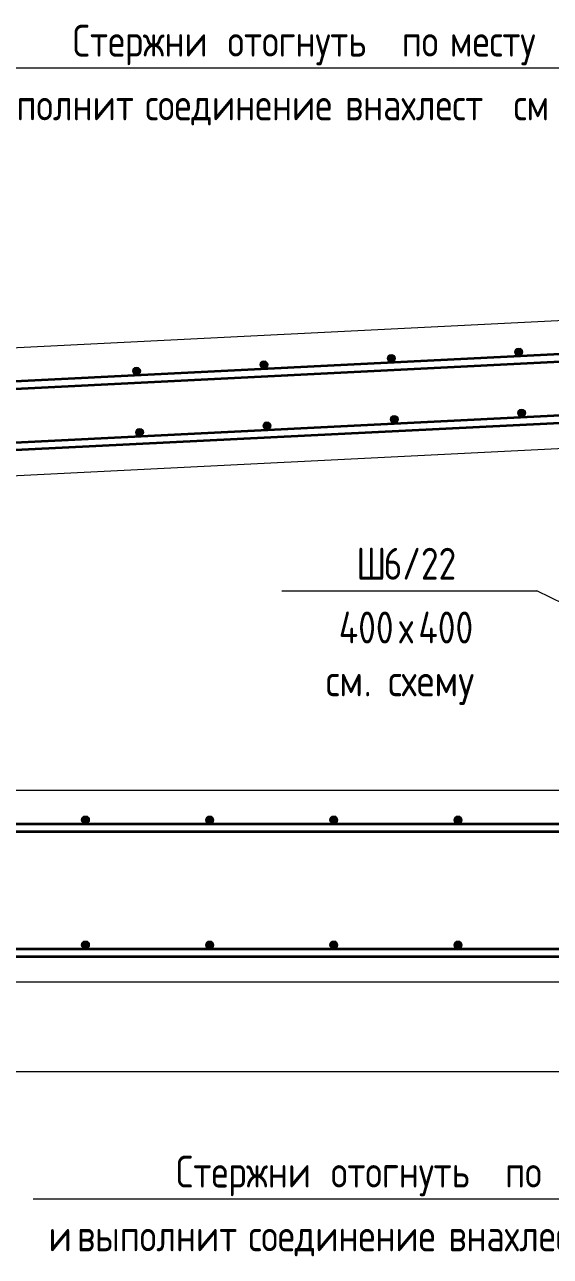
# Model space of a CAD drawing. Header units: millimetres. Extents: x 3129 to 68868, y -1586 to 12682.
# Drawn here: x 48594 to 49419, y -1580 to 351 of the extents above; entities that cross this region are included whole.
import ezdxf

# ---------------------------------------------------------------- set-up
doc = ezdxf.new("R2010")
doc.units = ezdxf.units.MM
for name, color, linetype, lineweight in [('AA_Dim', 7, 'Continuous', 9), ('AA_Dim-20', 7, 'Continuous', 9), ('AA_Vinoska', 7, 'Continuous', 9), ('AF_Perekritie_Опалубка', 253, 'Continuous', 20), ('Gen_Text', 7, 'Continuous', 9), ('KR_Armatura', 7, 'Continuous', 20), ('KR_Armatura_Tonkie', 7, 'Continuous', 20)]:
    doc.layers.add(name, color=color, linetype=linetype, lineweight=lineweight)
doc.styles.add('GOST Common', font='GOST_Common.ttf', dxfattribs={"width": 0.85, "height": 50})
doc.styles.add('ISOCPEUR', font='isocpeur.TTF', dxfattribs={"width": 0.85, "height": 50})
doc.styles.add('ISOCPEUR_1', font='isocpeur.TTF', dxfattribs={"width": 0.9, "height": 50})
doc.dimstyles.new('05_Округл_5мм__прозр__2', dxfattribs={"dimscale": 304.8, "dimtxt": 50.137748, "dimasz": 0.111549, "dimexe": 0.098425, "dimexo": 0.065617, "dimgap": 0.006562, "dimtad": 1, "dimdec": 0, "dimrnd": 5, "dimdsep": 46, "dimtxsty": 'ISOCPEUR_1', "dimblk1": 'OBLIQUE', "dimblk2": 'OBLIQUE', "dimsah": 1, "dimcen": 0.09, "dimdle": 0.098425, "dimazin": 0, "dimtfac": 1, "dimtdec": 4, "dimtix": 1, "dimtmove": 0, "dimatfit": 3, "dimfxl": 1, "dimtvp": 1, "dimtolj": 1, "dimtzin": 0, "dimlwd": 18, "dimlwe": 18, "dimarcsym": 2})

# ---------------------------------------------------------------- blocks, each defined once
blk = doc.blocks.new('010_Текст с выноской - Текст 2 строки-4106567-Сечение 20')
at = {"layer": 'AA_Vinoska'}
blk.add_line((31829.2, 283.5), (33029.2, 283.5), dxfattribs=at)
blk = doc.blocks.new('DIMBLOCK53-Сечение 20')
at = {"layer": 'AA_Dim-20', "lineweight": 18}
for p, q in [((45010.5, -1112.2), (45010.5, -1320.6)), ((45010.5, -1290.6), (45010.5, -1112.2)), ((50822.9, -1118), (50822.9, -1320.6)), ((50822.9, -1290.6), (50822.9, -1118)), ((45010.5, -1290.6), (50852.9, -1290.6))]:
    blk.add_line(p, q, dxfattribs=at)
at = {"layer": 'AA_Dim-20', "lineweight": 30}
for p, q in [((45010.5, -1290.6), (45027.5, -1273.6)), ((50822.9, -1290.6), (50839.9, -1273.6)), ((45010.5, -1290.6), (44993.5, -1307.6)), ((50822.9, -1290.6), (50805.9, -1307.6))]:
    blk.add_line(p, q, dxfattribs=at)
at = {"layer": 'AA_Dim-20', "color": 0, "lineweight": 18, "insert": (47803.7, -1223.4), "char_height": 50, "width": 271.311, "attachment_point": 1, "line_spacing_factor": 1.135194, "style": 'ISOCPEUR_1'}
blk.add_mtext('шаг 200', dxfattribs=at)
blk = doc.blocks.new('_Oblique')
at = {"color": 0, "linetype": 'ByBlock', "lineweight": -2}
blk.add_line((-0.5, -0.5), (0.5, 0.5), dxfattribs=at)
blk = doc.blocks.new('010_Текст с выноской - Текст 2 строки-3030202-Сечение 20')
at = {"layer": 'AA_Vinoska'}
blk.add_line((32381.1, -536.8), (32781.1, -536.8), dxfattribs=at)

msp = doc.modelspace()

# ---------------------------------------------------------------- hatches: boundary and pattern name
at = {"layer": 'KR_Armatura'}
h = msp.add_hatch(color=256, dxfattribs=at)
edge = h.paths.add_edge_path()
edge.add_arc((49169, -172.1), 6, 0, 360)
for points in [[(49166.2, -177.4), (49172.2, -177.1), (49175, -171.8), (49171.7, -166.7), (49165.7, -167), (49163, -172.4)], [(49366, -167.4), (49372, -167.1), (49374.7, -161.8), (49371.5, -156.7), (49365.5, -157), (49362.7, -162.4)], [(48766.7, -197.4), (48772.7, -197.1), (48775.5, -191.8), (48772.2, -186.7), (48766.2, -187), (48763.5, -192.3)], [(48966.5, -187.4), (48972.5, -187.1), (48975.2, -181.8), (48972, -176.7), (48966, -177), (48963.2, -182.4)], [(49171, -273.3), (49177, -273), (49179.8, -267.6), (49176.5, -262.6), (49170.5, -262.9), (49167.8, -268.2)], [(49370.8, -263.3), (49376.8, -263), (49379.5, -257.6), (49376.3, -252.6), (49370.3, -252.9), (49367.5, -258.2)], [(48771.5, -293.3), (48777.5, -293), (48780.3, -287.6), (48777, -282.6), (48771, -282.9), (48768.3, -288.2)], [(48971.3, -283.3), (48977.3, -283), (48980, -277.6), (48976.8, -272.6), (48970.8, -272.9), (48968, -278.2)], [(48686.4, -901.2), (48692.4, -901.2), (48695.4, -896), (48692.4, -890.8), (48686.4, -890.8), (48683.4, -896)], [(48881.2, -901.2), (48887.2, -901.2), (48890.2, -896), (48887.2, -890.8), (48881.2, -890.8), (48878.2, -896)], [(49075.9, -901.2), (49081.9, -901.2), (49084.9, -896), (49081.9, -890.8), (49075.9, -890.8), (49072.9, -896)], [(49270.7, -901.2), (49276.7, -901.2), (49279.7, -896), (49276.7, -890.8), (49270.7, -890.8), (49267.7, -896)], [(48686.4, -1097.2), (48692.4, -1097.2), (48695.4, -1092), (48692.4, -1086.8), (48686.4, -1086.8), (48683.4, -1092)], [(48881.2, -1097.2), (48887.2, -1097.2), (48890.2, -1092), (48887.2, -1086.8), (48881.2, -1086.8), (48878.2, -1092)], [(49075.9, -1097.2), (49081.9, -1097.2), (49084.9, -1092), (49081.9, -1086.8), (49075.9, -1086.8), (49072.9, -1092)], [(49270.7, -1097.2), (49276.7, -1097.2), (49279.7, -1092), (49276.7, -1086.8), (49270.7, -1086.8), (49267.7, -1092)]]:
    msp.add_hatch(color=256, dxfattribs=at).paths.add_polyline_path(points)
h = msp.add_hatch(color=256, dxfattribs=at)
edge = h.paths.add_edge_path()
edge.add_arc((49368.7, -162.1), 6, 0, 360)
h = msp.add_hatch(color=256, dxfattribs=at)
edge = h.paths.add_edge_path()
edge.add_arc((48769.5, -192), 6, 0, 360)
h = msp.add_hatch(color=256, dxfattribs=at)
edge = h.paths.add_edge_path()
edge.add_arc((48969.2, -182.1), 6, 0, 360)
h = msp.add_hatch(color=256, dxfattribs=at)
edge = h.paths.add_edge_path()
edge.add_arc((49173.8, -267.9), 6, 0, 360)
h = msp.add_hatch(color=256, dxfattribs=at)
edge = h.paths.add_edge_path()
edge.add_arc((49373.5, -257.9), 6, 0, 360)
h = msp.add_hatch(color=256, dxfattribs=at)
edge = h.paths.add_edge_path()
edge.add_arc((48774.3, -287.9), 6, 0, 360)
h = msp.add_hatch(color=256, dxfattribs=at)
edge = h.paths.add_edge_path()
edge.add_arc((48974, -277.9), 6, 0, 360)
h = msp.add_hatch(color=256, dxfattribs=at)
edge = h.paths.add_edge_path()
edge.add_arc((48689.4, -896), 6, 0, 360)
h = msp.add_hatch(color=256, dxfattribs=at)
edge = h.paths.add_edge_path()
edge.add_arc((48884.2, -896), 6, 0, 360)
h = msp.add_hatch(color=256, dxfattribs=at)
edge = h.paths.add_edge_path()
edge.add_arc((49078.9, -896), 6, 0, 360)
h = msp.add_hatch(color=256, dxfattribs=at)
edge = h.paths.add_edge_path()
edge.add_arc((49273.7, -896), 6, 0, 360)
h = msp.add_hatch(color=256, dxfattribs=at)
edge = h.paths.add_edge_path()
edge.add_arc((48689.4, -1092), 6, 0, 360)
h = msp.add_hatch(color=256, dxfattribs=at)
edge = h.paths.add_edge_path()
edge.add_arc((48884.2, -1092), 6, 0, 360)
h = msp.add_hatch(color=256, dxfattribs=at)
edge = h.paths.add_edge_path()
edge.add_arc((49078.9, -1092), 6, 0, 360)
h = msp.add_hatch(color=256, dxfattribs=at)
edge = h.paths.add_edge_path()
edge.add_arc((49273.7, -1092), 6, 0, 360)

# ---------------------------------------------------------------- linework, layer by layer
at = {"layer": 'AA_Vinoska'}
msp.add_line((49919.8, -791.4), (49397.2, -536.8), dxfattribs=at)
at = {"layer": 'AF_Perekritie_Опалубка'}
for p, q in [((49870.3, -91), (46691.2, -250)), ((46691.2, -450.2), (49820.9, -293.7)), ((49821.2, -850), (45131.2, -850)), ((44932.8, -1150), (50883.5, -1150))]:
    msp.add_line(p, q, dxfattribs=at)
at = {"layer": 'KR_Armatura'}
for p, q in [((49165.7, -167), (49163, -172.4)), ((49163, -172.4), (49166.2, -177.4)), ((49171.7, -166.7), (49165.7, -167)), ((49175, -171.8), (49171.7, -166.7)), ((49172.2, -177.1), (49175, -171.8)), ((49365.5, -157), (49362.7, -162.4)), ((49362.7, -162.4), (49366, -167.4)), ((49371.5, -156.7), (49365.5, -157)), ((49366, -167.4), (49372, -167.1)), ((49374.7, -161.8), (49371.5, -156.7)), ((49372, -167.1), (49374.7, -161.8)), ((48766.2, -187), (48763.5, -192.3)), ((48763.5, -192.3), (48766.7, -197.4)), ((48772.2, -186.7), (48766.2, -187)), ((48775.5, -191.8), (48772.2, -186.7)), ((48772.7, -197.1), (48775.5, -191.8)), ((48966, -177), (48963.2, -182.4)), ((48963.2, -182.4), (48966.5, -187.4)), ((48972, -176.7), (48966, -177)), ((48966.5, -187.4), (48972.5, -187.1)), ((48975.2, -181.8), (48972, -176.7)), ((48972.5, -187.1), (48975.2, -181.8)), ((49166.2, -177.4), (49172.2, -177.1)), ((48766.7, -197.4), (48772.7, -197.1)), ((49170.5, -262.9), (49167.8, -268.2)), ((49167.8, -268.2), (49171, -273.3)), ((49176.5, -262.6), (49170.5, -262.9)), ((49179.8, -267.6), (49176.5, -262.6)), ((49177, -273), (49179.8, -267.6)), ((49370.3, -252.9), (49367.5, -258.2)), ((49367.5, -258.2), (49370.8, -263.3)), ((49376.3, -252.6), (49370.3, -252.9)), ((49370.8, -263.3), (49376.8, -263)), ((49379.5, -257.6), (49376.3, -252.6)), ((49376.8, -263), (49379.5, -257.6)), ((48771, -282.9), (48768.3, -288.2)), ((48768.3, -288.2), (48771.5, -293.3)), ((48777, -282.6), (48771, -282.9)), ((48780.3, -287.6), (48777, -282.6)), ((48777.5, -293), (48780.3, -287.6)), ((48970.8, -272.9), (48968, -278.2)), ((48968, -278.2), (48971.3, -283.3)), ((48976.8, -272.6), (48970.8, -272.9)), ((48971.3, -283.3), (48977.3, -283)), ((48980, -277.6), (48976.8, -272.6)), ((48977.3, -283), (48980, -277.6)), ((49171, -273.3), (49177, -273)), ((48771.5, -293.3), (48777.5, -293)), ((48686.4, -890.8), (48683.4, -896)), ((48683.4, -896), (48686.4, -901.2)), ((48692.4, -890.8), (48686.4, -890.8)), ((48686.4, -901.2), (48692.4, -901.2)), ((48695.4, -896), (48692.4, -890.8)), ((48692.4, -901.2), (48695.4, -896)), ((48881.2, -890.8), (48878.2, -896)), ((48878.2, -896), (48881.2, -901.2)), ((48887.2, -890.8), (48881.2, -890.8)), ((48881.2, -901.2), (48887.2, -901.2)), ((48890.2, -896), (48887.2, -890.8)), ((48887.2, -901.2), (48890.2, -896)), ((49075.9, -890.8), (49072.9, -896)), ((49072.9, -896), (49075.9, -901.2)), ((49081.9, -890.8), (49075.9, -890.8)), ((49075.9, -901.2), (49081.9, -901.2)), ((49084.9, -896), (49081.9, -890.8)), ((49081.9, -901.2), (49084.9, -896)), ((49270.7, -890.8), (49267.7, -896)), ((49267.7, -896), (49270.7, -901.2)), ((49276.7, -890.8), (49270.7, -890.8)), ((49270.7, -901.2), (49276.7, -901.2)), ((49279.7, -896), (49276.7, -890.8)), ((49276.7, -901.2), (49279.7, -896)), ((48686.4, -1086.8), (48683.4, -1092)), ((48683.4, -1092), (48686.4, -1097.2)), ((48692.4, -1086.8), (48686.4, -1086.8)), ((48686.4, -1097.2), (48692.4, -1097.2)), ((48695.4, -1092), (48692.4, -1086.8)), ((48692.4, -1097.2), (48695.4, -1092)), ((48881.2, -1086.8), (48878.2, -1092)), ((48878.2, -1092), (48881.2, -1097.2)), ((48887.2, -1086.8), (48881.2, -1086.8)), ((48881.2, -1097.2), (48887.2, -1097.2)), ((48890.2, -1092), (48887.2, -1086.8)), ((48887.2, -1097.2), (48890.2, -1092)), ((49075.9, -1086.8), (49072.9, -1092)), ((49072.9, -1092), (49075.9, -1097.2)), ((49081.9, -1086.8), (49075.9, -1086.8)), ((49075.9, -1097.2), (49081.9, -1097.2)), ((49084.9, -1092), (49081.9, -1086.8)), ((49081.9, -1097.2), (49084.9, -1092)), ((49270.7, -1086.8), (49267.7, -1092)), ((49267.7, -1092), (49270.7, -1097.2)), ((49276.7, -1086.8), (49270.7, -1086.8)), ((49270.7, -1097.2), (49276.7, -1097.2)), ((49279.7, -1092), (49276.7, -1086.8)), ((49276.7, -1097.2), (49279.7, -1092))]:
    msp.add_line(p, q, dxfattribs=at)
for centre in [(49169, -172.1), (49368.7, -162.1), (48769.5, -192), (48969.2, -182.1), (49173.8, -267.9), (49373.5, -257.9), (48774.3, -287.9), (48974, -277.9), (48689.4, -896), (48884.2, -896), (49078.9, -896), (49273.7, -896), (48689.4, -1092), (48884.2, -1092), (49078.9, -1092), (49273.7, -1092)]:
    msp.add_circle(centre, 6, dxfattribs=at)
at = {"layer": 'KR_Armatura_Tonkie', "lineweight": 35}
for p, q in [((46693.2, -302), (49490.1, -162.1)), ((46693.8, -313.9), (49490.7, -174.1)), ((46695.6, -398), (49493, -258.1)), ((46696.2, -409.9), (49493.6, -270)), ((44989.5, -902), (49856.2, -902)), ((44972.8, -914), (50883.5, -914)), ((44972.8, -1098), (49856.2, -1098)), ((44972.8, -1110), (50883.5, -1110))]:
    msp.add_line(p, q, dxfattribs=at)

# ---------------------------------------------------------------- block references
at = {"layer": 'AA_Vinoska'}
for name, p in [('010_Текст с выноской - Текст 2 строки-4106567-Сечение 20', (16616.1, 0)), ('010_Текст с выноской - Текст 2 строки-3030202-Сечение 20', (16616.1, 0)), ('010_Текст с выноской - Текст 2 строки-4106567-Сечение 20', (16778.2, -1773.6))]:
    msp.add_blockref(name, p, dxfattribs=at)

# ---------------------------------------------------------------- texts
at = {"layer": 'AA_Vinoska', "char_height": 50, "attachment_point": 1, "style": 'GOST Common'}
for s, insert, width in [('Стержни', (48669.3, 351.1), 276.662), ('\\fGOST Common|b0|i0|c204|p34|;\\W.85; ', (48897.6, 351.1), 17.717), ('\\fGOST Common|b0|i0|c204|p34|;\\W.85; ', (49170.8, 351.1), 17.717), ('\\fGOST Common|b0|i0|c204|p34|;\\W.85; ', (49246.2, 351.1), 17.717), ('отогнуть', (48912.2, 351.1), 313.46), ('по', (49185.5, 351.1), 73.595), ('месту', (49260.8, 351.1), 192.164), ('выполнит', (48514.1, 251.1), 308.008), ('\\fGOST Common|b0|i0|c204|p34|;\\W.85; ', (48768.3, 251.1), 17.717), ('соединение', (48782.9, 251.1), 362.523), ('\\fGOST Common|b0|i0|c204|p34|;\\W.85; ', (49082, 251.1), 17.717), ('внахлест', (49096.6, 251.1), 302.557), ('\\fGOST Common|b0|i0|c204|p34|;\\W.85; ', (49346.2, 251.1), 17.717), ('см', (49360.9, 251.1), 72.232), ('\\fGOST Common|b0|i0|c204|p34|;\\W.85;Ш', (49114.3, -469.2), 51.789), ('6/22', (49157, -469.2), 147.19), ('400', (49086.7, -569.2), 114.481), ('400', (49211.5, -569.2), 114.481), ('\\fGOST Common|b0|i0|c204|p34|;\\W.85;х', (49181.1, -569.2), 36.797), ('Стержни', (48831.4, -1422.5), 276.662), ('\\fGOST Common|b0|i0|c204|p34|;\\W.85; ', (49059.7, -1422.5), 17.717), ('\\fGOST Common|b0|i0|c204|p34|;\\W.85; ', (49332.9, -1422.5), 17.717), ('\\fGOST Common|b0|i0|c204|p34|;\\W.85; ', (49408.3, -1422.5), 17.717), ('отогнуть', (49074.3, -1422.5), 313.46), ('по', (49347.6, -1422.5), 73.595), ('\\fGOST Common|b0|i0|c204|p34|;\\W.85; ', (48661.6, -1522.5), 17.717), ('\\fGOST Common|b0|i0|c204|p34|;\\W.85; ', (48930.4, -1522.5), 17.717), ('\\fGOST Common|b0|i0|c204|p34|;\\W.85; ', (49244.1, -1522.5), 17.717), ('\\fGOST Common|b0|i0|c204|p34|;\\W.85;и', (48631.3, -1522.5), 36.797), ('выполнит', (48676.2, -1522.5), 308.008), ('соединение', (48945, -1522.5), 362.523), ('внахлест', (49258.7, -1522.5), 302.557)]:
    msp.add_mtext(s, dxfattribs=dict(at, insert=insert, width=width))
at = {"layer": 'Gen_Text', "char_height": 50, "attachment_point": 1, "style": 'ISOCPEUR'}
for s, insert, width in [('см', (49066.2, -652.1), 72.232), ('схему', (49164, -652.1), 182.624), ('. ', (49125.8, -652.1), 46.338)]:
    msp.add_mtext(s, dxfattribs=dict(at, insert=insert, width=width))

# ---------------------------------------------------------------- dimensions: what is measured, and where the dimension line sits
at = {"layer": 'AA_Dim', "lineweight": 18}
dim = msp.add_linear_dim(base=(50822.9, -1290.6), p1=(45010.5, -1092.2), p2=(50822.9, -1098), text='шаг 200', dimstyle='05_Округл_5мм__прозр__2', override={"dimpost": '<>', "dimfxl": 5812.46159}, dxfattribs=at)
dim.commit()
dim.dimension.update_dxf_attribs({"geometry": 'DIMBLOCK53-Сечение 20', "text_midpoint": (47916.7, -1263.5)})

doc.saveas('drawing.dxf')
